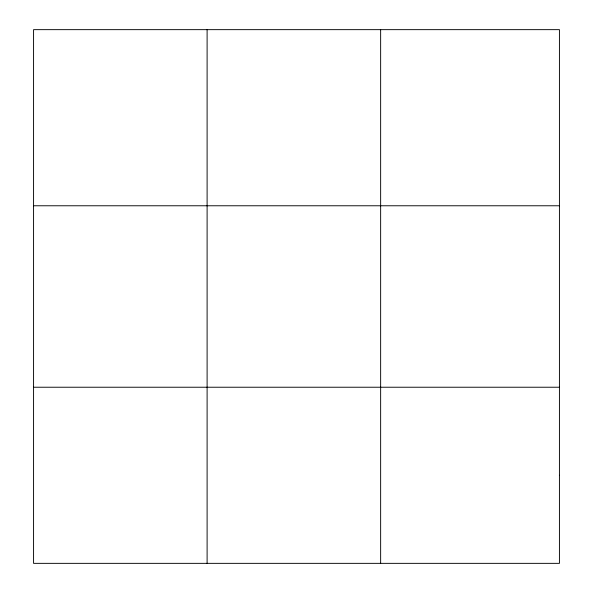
<?xml version="1.0" encoding="UTF-8"?>
<svg xmlns="http://www.w3.org/2000/svg" width="593" height="593" viewBox="0 0 593 593"><rect width="100%" height="100%" fill="white"/><g stroke="black" fill="none" stroke-linecap="round" stroke-linejoin="round"><path stroke-width="0.89" d="M207.105 29.65L207.105 563.35M380.639 29.65L380.639 563.35M33.571 205.771L559.429 205.771M33.571 387.229L559.429 387.229M559.429 475.29L559.429 563.35L33.571 563.35L33.571 29.65L559.429 29.65L559.429 475.29"/></g></svg>
